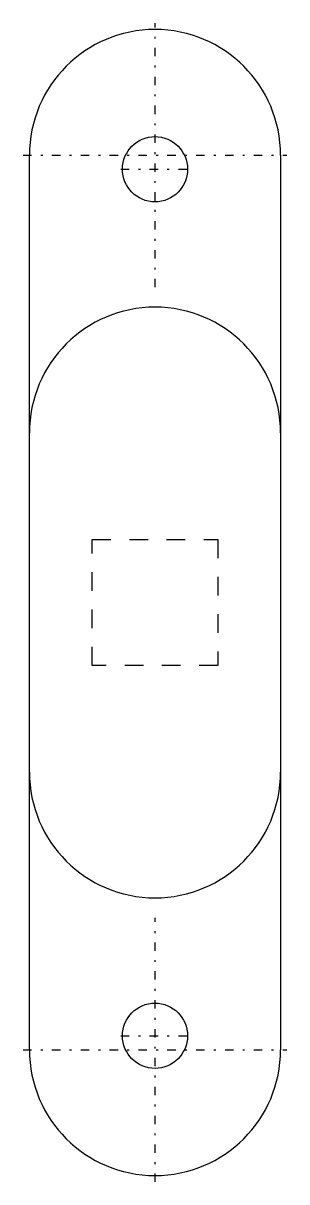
# Model space of a CAD drawing. Extents: x -7.1 to 7.1, y -31.1 to 31.1.
import ezdxf

# ---------------------------------------------------------------- set-up
doc = ezdxf.new("R2010")
doc.units = 0
doc.header["$MEASUREMENT"] = 0
doc.linetypes.add('CENTER', pattern=[1.5, 0.45, -0.5, 0.05, -0.5])
doc.linetypes.add('DASHED', pattern=[2, 1, -1])
doc.layers.get('0').update_dxf_attribs({"linetype": 'CONTINUOUS'})

msp = doc.modelspace()

# ---------------------------------------------------------------- linework, layer by layer
at = {"linetype": 'CENTER'}
for p, q in [((0, 16.9125), (0, 31.0875)), ((-7.0875, 24), (7.0875, 24)), ((-1.8375, 23.25), (1.8375, 23.25)), ((0, -31.0875), (0, -16.9125)), ((-1.8375, -23.25), (1.8375, -23.25)), ((-7.0875, -24), (7.0875, -24))]:
    msp.add_line(p, q, dxfattribs=at)
at = {"linetype": 'Continuous'}
for p, q in [((-6.75, -24), (-6.75, 24)), ((6.75, 24), (6.75, -24))]:
    msp.add_line(p, q, dxfattribs=at)
at = {"linetype": 'DASHED'}
for p, q in [((-3.375, -3.375), (-3.375, 3.375)), ((-3.375, 3.375), (3.375, 3.375)), ((3.375, 3.375), (3.375, -3.375)), ((3.375, -3.375), (-3.375, -3.375))]:
    msp.add_line(p, q, dxfattribs=at)
at = {"linetype": 'Continuous'}
for centre in [(0, 23.25), (0, -23.25)]:
    msp.add_circle(centre, 1.75, dxfattribs=at)
for centre, start, end in [((0, 24), 0, 180), ((0, 9.1), 0, 180), ((0, -9.1), 180, 0), ((0, -24), 180, 0)]:
    msp.add_arc(centre, 6.75, start, end, dxfattribs=at)

doc.saveas('drawing.dxf')
